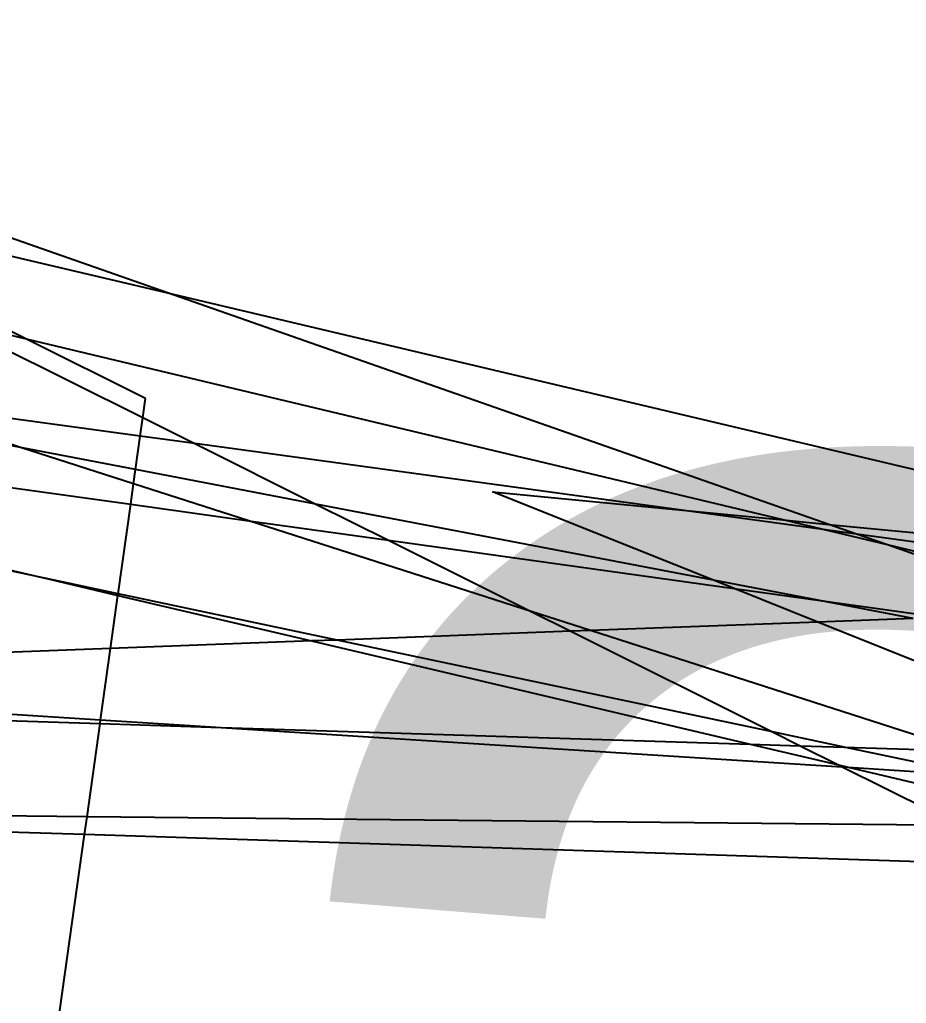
# Model space of a CAD drawing. Header units: metres. Extents: x 0 to 1324930, y 0 to 1631912.
# Drawn here: x 253733.92 to 253741.53, y 1630721.11 to 1630729.55 of the extents above; entities that cross this region are included whole.
import ezdxf

# ---------------------------------------------------------------- set-up
doc = ezdxf.new("R2010")
doc.units = ezdxf.units.M
doc.header["$MEASUREMENT"] = 0
doc.layers.add('limites_parcelles', color=7, linetype='Continuous')
doc.layers.add('Numero_TF', color=7, linetype='Continuous', lineweight=0)
doc.styles.add('Style-Arial', font='arial.ttf')

msp = doc.modelspace()

# ---------------------------------------------------------------- linework, layer by layer
at = {"layer": 'limites_parcelles'}
for p, q in [((253735.18903, 1630727.20701), (253728.48884, 1630729.55195)), ((253733.97899, 1630726.81078), (253731.38404, 1630728.10641)), ((253731.38404, 1630728.10641), (253735.18903, 1630727.20701)), ((253740.86168, 1630725.22169), (253735.18903, 1630727.20701)), ((253735.18903, 1630727.20701), (253745.4936, 1630724.77128)), ((253733.30326, 1630726.97227), (253734.97594, 1630726.13731)), ((253733.97899, 1630726.81078), (253733.30326, 1630726.97227)), ((253734.99889, 1630726.30157), (253733.97899, 1630726.81078)), ((253740.46858, 1630725.25992), (253733.97899, 1630726.81078)), ((253733.92658, 1630725.88214), (253730.1834, 1630726.59968)), ((253733.92658, 1630725.88214), (253732.64288, 1630726.29475)), ((253734.95379, 1630725.97877), (253732.64288, 1630726.29475)), ((253734.97594, 1630726.13731), (253734.99889, 1630726.30157)), ((253734.95379, 1630725.97877), (253734.97594, 1630726.13731)), ((253734.97594, 1630726.13731), (253735.4217, 1630725.91479)), ((253730.58874, 1630725.99233), (253734.8721, 1630725.39412)), ((253734.91384, 1630725.69289), (253734.95379, 1630725.97877)), ((253735.4217, 1630725.91479), (253734.95379, 1630725.97877)), ((253734.89672, 1630725.57033), (253733.92658, 1630725.88214)), ((253734.91384, 1630725.69289), (253733.92658, 1630725.88214)), ((253735.4217, 1630725.91479), (253736.45995, 1630725.39652)), ((253739.57724, 1630725.34659), (253735.4217, 1630725.91479)), ((253734.89672, 1630725.57033), (253734.91384, 1630725.69289)), ((253736.45995, 1630725.39652), (253734.91384, 1630725.69289)), ((253734.8721, 1630725.39412), (253734.89672, 1630725.57033)), ((253735.88507, 1630725.25266), (253734.89672, 1630725.57033)), ((253730.90383, 1630725.5202), (253734.17497, 1630724.75065)), ((253739.87074, 1630724.7427), (253737.97622, 1630725.50228)), ((253737.97622, 1630725.50228), (253739.57724, 1630725.34659)), ((253734.17497, 1630724.75065), (253730.96504, 1630725.42847)), ((253734.76479, 1630724.6261), (253734.8721, 1630725.39412)), ((253734.8721, 1630725.39412), (253735.88507, 1630725.25266)), ((253736.45995, 1630725.39652), (253737.08342, 1630725.08529)), ((253739.87074, 1630724.7427), (253736.45995, 1630725.39652)), ((253740.81285, 1630725.17764), (253739.57724, 1630725.34659)), ((253739.57724, 1630725.34659), (253740.46858, 1630725.25992)), ((253738.30873, 1630724.47365), (253735.88507, 1630725.25266)), ((253735.88507, 1630725.25266), (253737.08342, 1630725.08529)), ((253740.81285, 1630725.17764), (253740.46858, 1630725.25992)), ((253740.46858, 1630725.25992), (253740.86168, 1630725.22169)), ((253741.09954, 1630725.13844), (253740.86168, 1630725.22169)), ((253740.86168, 1630725.22169), (253745.4936, 1630724.77128)), ((253741.36361, 1630725.04602), (253740.81285, 1630725.17764)), ((253741.09954, 1630725.13844), (253740.81285, 1630725.17764)), ((253741.36361, 1630725.04602), (253741.09954, 1630725.13844)), ((253745.36744, 1630724.55488), (253741.09954, 1630725.13844)), ((253737.08342, 1630725.08529), (253738.30873, 1630724.47365)), ((253737.08342, 1630725.08529), (253740.04938, 1630724.67108)), ((253743.01735, 1630724.46725), (253741.36361, 1630725.04602)), ((253743.68181, 1630724.49203), (253741.36361, 1630725.04602)), ((253734.17497, 1630724.75065), (253734.76287, 1630724.61234)), ((253734.76479, 1630724.6261), (253734.17497, 1630724.75065)), ((253740.04938, 1630724.67108), (253739.87074, 1630724.7427)), ((253740.76775, 1630724.57075), (253739.87074, 1630724.7427)), ((253734.69926, 1630724.15707), (253734.76287, 1630724.61234)), ((253734.76287, 1630724.61234), (253734.76479, 1630724.6261)), ((253734.76287, 1630724.61234), (253736.42462, 1630724.22141)), ((253736.64274, 1630724.22954), (253734.76479, 1630724.6261)), ((253740.76705, 1630724.38333), (253740.04938, 1630724.67108)), ((253740.04938, 1630724.67108), (253740.76775, 1630724.57075)), ((253741.58611, 1630724.41388), (253740.76775, 1630724.57075)), ((253740.76775, 1630724.57075), (253741.82675, 1630724.42285)), ((253738.30873, 1630724.47365), (253738.64796, 1630724.30431)), ((253738.81607, 1630724.31058), (253738.30873, 1630724.47365)), ((253740.76705, 1630724.38333), (253738.81607, 1630724.31058)), ((253741.58611, 1630724.41388), (253740.76705, 1630724.38333)), ((253743.65191, 1630723.22669), (253740.76705, 1630724.38333)), ((253738.64796, 1630724.30431), (253736.64274, 1630724.22954)), ((253738.81607, 1630724.31058), (253738.64796, 1630724.30431)), ((253738.64796, 1630724.30431), (253740.37777, 1630723.44083)), ((253742.02872, 1630723.27798), (253738.81607, 1630724.31058)), ((253736.42462, 1630724.22141), (253734.69926, 1630724.15707)), ((253736.64274, 1630724.22954), (253736.42462, 1630724.22141)), ((253736.42462, 1630724.22141), (253740.18754, 1630723.33616)), ((253740.37777, 1630723.44083), (253736.64274, 1630724.22954)), ((253734.69926, 1630724.15707), (253731.88362, 1630724.05207)), ((253734.61377, 1630723.54524), (253734.69926, 1630724.15707)), ((253732.11613, 1630723.70368), (253734.61377, 1630723.54524)), ((253732.19282, 1630723.58877), (253734.60919, 1630723.51242)), ((253734.49736, 1630722.71208), (253734.60919, 1630723.51242)), ((253734.60919, 1630723.51242), (253734.61377, 1630723.54524)), ((253734.60919, 1630723.51242), (253735.64917, 1630723.47956)), ((253734.61377, 1630723.54524), (253735.64917, 1630723.47956)), ((253735.64917, 1630723.47956), (253740.97727, 1630723.14157)), ((253735.64917, 1630723.47956), (253740.18754, 1630723.33616)), ((253740.37777, 1630723.44083), (253740.61448, 1630723.32267)), ((253740.99414, 1630723.31067), (253740.37777, 1630723.44083)), ((253740.18754, 1630723.33616), (253740.94392, 1630723.15822)), ((253740.18754, 1630723.33616), (253740.61448, 1630723.32267)), ((253740.61448, 1630723.32267), (253740.94392, 1630723.15822)), ((253740.61448, 1630723.32267), (253740.99414, 1630723.31067)), ((253742.14605, 1630723.06743), (253740.99414, 1630723.31067)), ((253740.99414, 1630723.31067), (253742.02872, 1630723.27798)), ((253740.94392, 1630723.15822), (253740.97727, 1630723.14157)), ((253740.94392, 1630723.15822), (253741.02849, 1630723.13832)), ((253740.97727, 1630723.14157), (253741.98681, 1630722.63763)), ((253740.97727, 1630723.14157), (253741.02849, 1630723.13832)), ((253741.02849, 1630723.13832), (253743.2084, 1630722.62549)), ((253741.02849, 1630723.13832), (253742.14605, 1630723.06743)), ((253734.49736, 1630722.71208), (253732.76642, 1630722.72928)), ((253734.47606, 1630722.55962), (253734.49736, 1630722.71208)), ((253741.98681, 1630722.63763), (253734.49736, 1630722.71208)), ((253734.47606, 1630722.55962), (253732.8443, 1630722.61259)), ((253734.1997, 1630720.58165), (253734.47606, 1630722.55962)), ((253742.67632, 1630722.29344), (253734.47606, 1630722.55962))]:
    msp.add_line(p, q, dxfattribs=at)

# ---------------------------------------------------------------- texts
at = {"layer": 'numero_tf', "color": 4, "linetype": 'Continuous', "lineweight": 0, "style": 'Style-Arial'}
msp.add_text('TF 1136', height=15, dxfattribs=at).set_placement((253680.81149, 1630710.67048))

doc.saveas('drawing.dxf')
